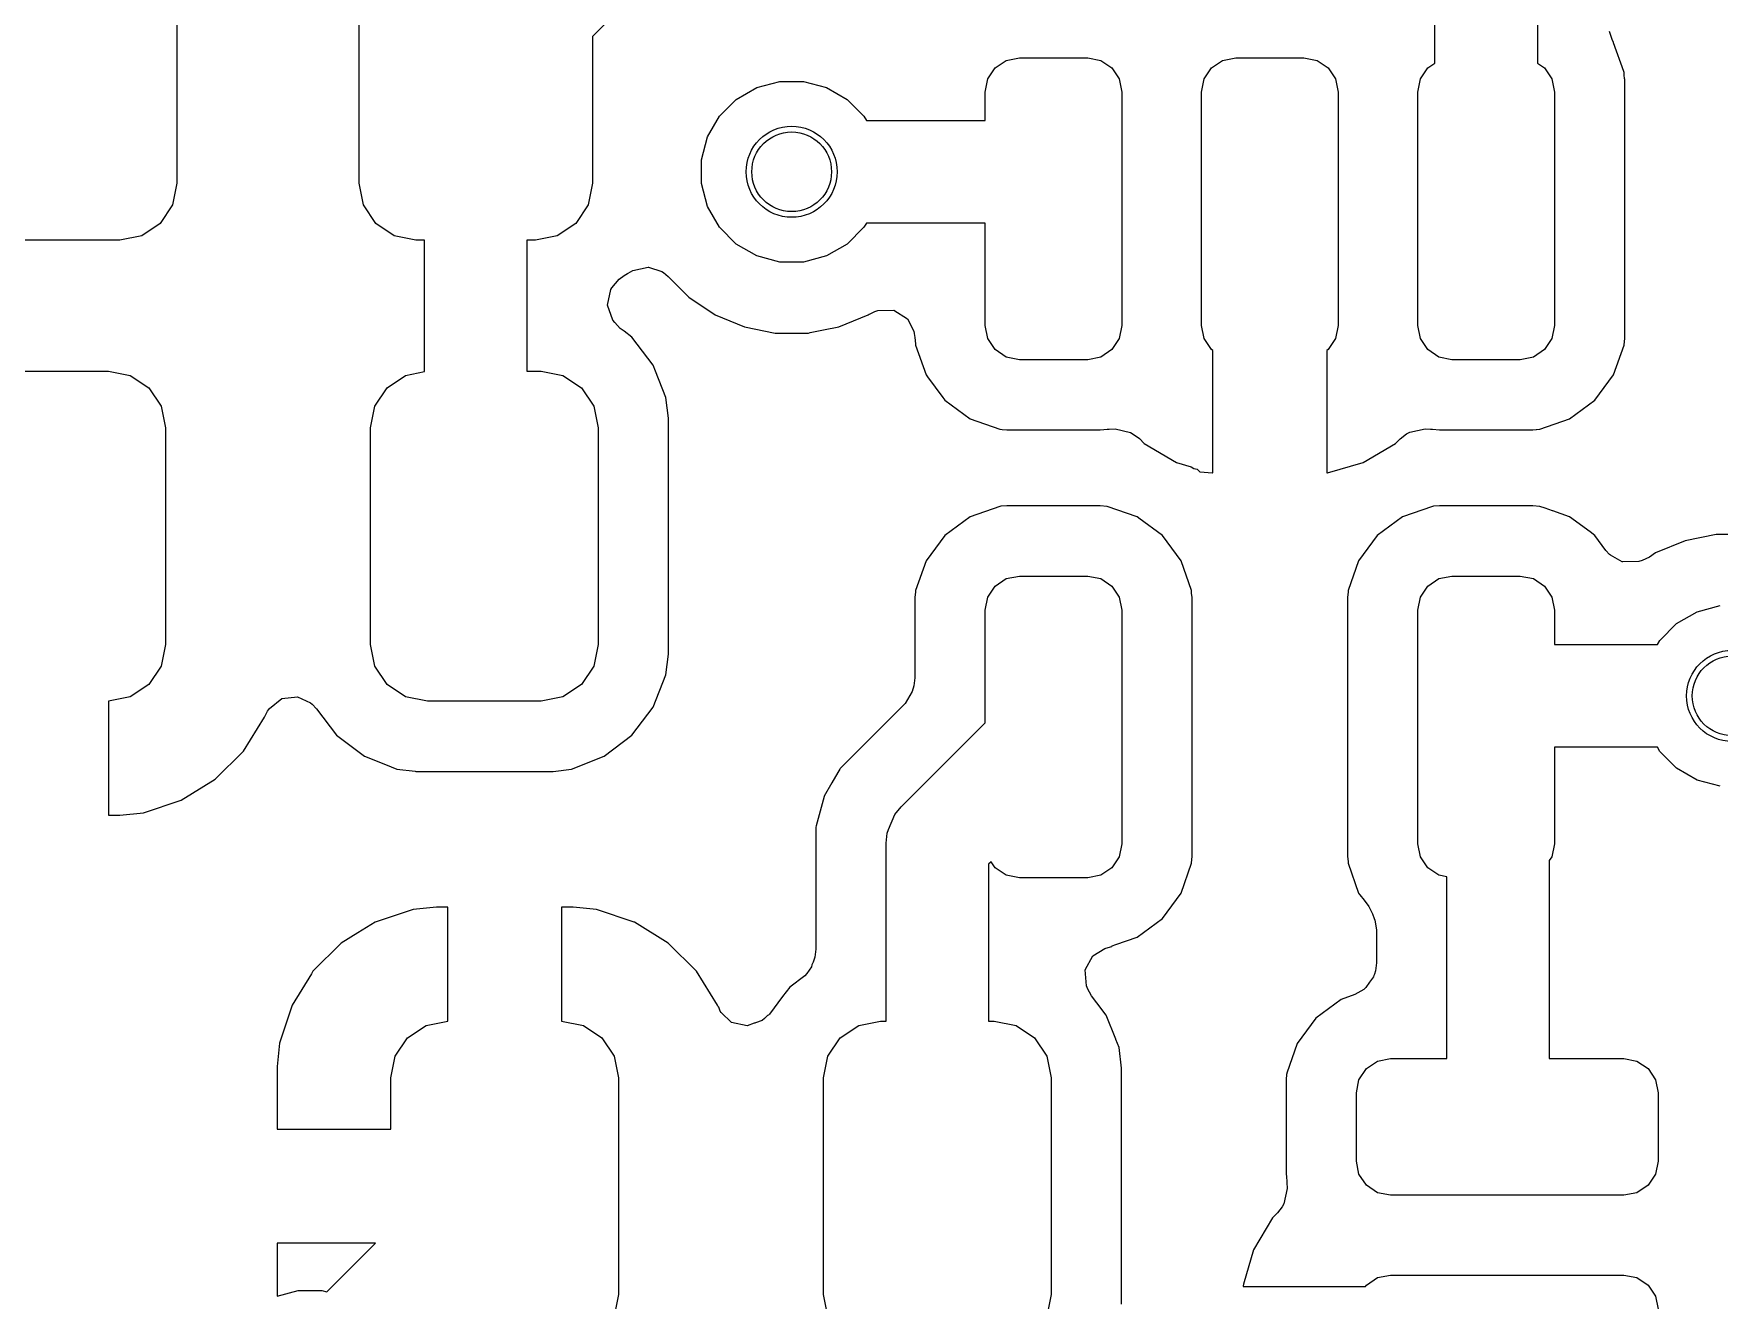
# Model space of a CAD drawing. Header units: inches. Extents: x 0.23 to 2.97, y 0.23 to 1.77.
# Drawn here: x 1.1209 to 1.4124, y 1.2004 to 1.4193 of the extents above; entities that cross this region are included whole.
import ezdxf

# ---------------------------------------------------------------- set-up
doc = ezdxf.new("R2010")
doc.units = ezdxf.units.IN
doc.header["$MEASUREMENT"] = 0
doc.layers.add('BLACK', color=250, linetype='CONTINUOUS')

msp = doc.modelspace()

# ---------------------------------------------------------------- linework, layer by layer
at = {"layer": 'BLACK', "linetype": 'CONTINUOUS'}
for p, q in [((1.38091, 1.44464), (1.38091, 1.4142)), ((1.36319, 1.4142), (1.36319, 1.44097)), ((1.14567, 1.42889), (1.14567, 1.39345)), ((1.17717, 1.39345), (1.17717, 1.42889)), ((1.22968, 1.43098), (1.21752, 1.41882)), ((1.39384, 1.41831), (1.39335, 1.41965)), ((1.21752, 1.41882), (1.21752, 1.39345)), ((1.39408, 1.41775), (1.39384, 1.41831)), ((1.39409, 1.41773), (1.39408, 1.41775)), ((1.39583, 1.41276), (1.39409, 1.41773)), ((1.39409, 1.41773), (1.39409, 1.41773)), ((1.28716, 1.41338), (1.28908, 1.41466)), ((1.28908, 1.41466), (1.29134, 1.41511)), ((1.29134, 1.41511), (1.30315, 1.41511)), ((1.30315, 1.41511), (1.30541, 1.41466)), ((1.30541, 1.41466), (1.30733, 1.41338)), ((1.32456, 1.41338), (1.32648, 1.41466)), ((1.32648, 1.41466), (1.32874, 1.41511)), ((1.32874, 1.41511), (1.34055, 1.41511)), ((1.34055, 1.41511), (1.34281, 1.41466)), ((1.34281, 1.41466), (1.34473, 1.41338)), ((1.36197, 1.41338), (1.36319, 1.4142)), ((1.38091, 1.4142), (1.38213, 1.41338)), ((1.24594, 1.40997), (1.24991, 1.41104)), ((1.24991, 1.41104), (1.25402, 1.41104)), ((1.25402, 1.41104), (1.25799, 1.40997)), ((1.28543, 1.4092), (1.28588, 1.41146)), ((1.28588, 1.41146), (1.28716, 1.41338)), ((1.30733, 1.41338), (1.30861, 1.41146)), ((1.30861, 1.41146), (1.30906, 1.4092)), ((1.32283, 1.4092), (1.32328, 1.41146)), ((1.32328, 1.41146), (1.32456, 1.41338)), ((1.34473, 1.41338), (1.34601, 1.41146)), ((1.34601, 1.41146), (1.34646, 1.4092)), ((1.36024, 1.4092), (1.36069, 1.41146)), ((1.36069, 1.41146), (1.36197, 1.41338)), ((1.38213, 1.41338), (1.38341, 1.41146)), ((1.38341, 1.41146), (1.38386, 1.4092)), ((1.39589, 1.4126), (1.39583, 1.41276)), ((1.3959, 1.41251), (1.39589, 1.4126)), ((1.39591, 1.41237), (1.3959, 1.41251)), ((1.39593, 1.4122), (1.39591, 1.41237)), ((1.39599, 1.41151), (1.39593, 1.4122)), ((1.396, 1.41143), (1.39599, 1.41151)), ((1.396, 1.41138), (1.396, 1.41143)), ((1.396, 1.41143), (1.396, 1.41143)), ((1.396, 1.41143), (1.396, 1.41143)), ((1.396, 1.36667), (1.396, 1.41138)), ((1.23947, 1.40501), (1.24238, 1.40792)), ((1.24238, 1.40792), (1.24594, 1.40997)), ((1.25799, 1.40997), (1.26156, 1.40792)), ((1.26156, 1.40792), (1.26446, 1.40501)), ((1.28543, 1.40428), (1.28543, 1.4092)), ((1.30906, 1.4092), (1.30906, 1.36885)), ((1.32283, 1.36885), (1.32283, 1.4092)), ((1.34646, 1.4092), (1.34646, 1.36885)), ((1.36024, 1.36885), (1.36024, 1.4092)), ((1.38386, 1.4092), (1.38386, 1.36885)), ((1.23742, 1.40145), (1.23947, 1.40501)), ((1.26446, 1.40501), (1.26488, 1.40428)), ((1.26488, 1.40428), (1.28543, 1.40428)), ((1.23636, 1.39748), (1.23742, 1.40145)), ((1.23636, 1.39337), (1.23636, 1.39748)), ((1.14567, 1.39345), (1.14492, 1.38969)), ((1.17791, 1.38969), (1.17717, 1.39345)), ((1.21752, 1.39345), (1.21677, 1.38969)), ((1.23742, 1.3894), (1.23636, 1.39337)), ((1.14492, 1.38969), (1.14279, 1.3865)), ((1.18005, 1.3865), (1.17791, 1.38969)), ((1.21677, 1.38969), (1.21464, 1.3865)), ((1.23947, 1.38584), (1.23742, 1.3894)), ((1.13959, 1.38436), (1.13583, 1.38361)), ((1.14279, 1.3865), (1.13959, 1.38436)), ((1.18324, 1.38436), (1.18005, 1.3865)), ((1.18701, 1.38361), (1.18324, 1.38436)), ((1.21144, 1.38436), (1.20768, 1.38361)), ((1.21464, 1.3865), (1.21144, 1.38436)), ((1.24238, 1.38293), (1.23947, 1.38584)), ((1.26446, 1.38584), (1.26156, 1.38293)), ((1.26488, 1.38656), (1.26446, 1.38584)), ((1.28543, 1.38656), (1.26488, 1.38656)), ((1.28543, 1.36885), (1.28543, 1.38656)), ((1.13583, 1.38361), (1.11516, 1.38361)), ((1.18848, 1.38361), (1.18701, 1.38361)), ((1.18848, 1.36088), (1.18848, 1.38361)), ((1.20768, 1.38361), (1.2062, 1.38361)), ((1.2062, 1.38361), (1.2062, 1.36097)), ((1.24594, 1.38087), (1.24238, 1.38293)), ((1.26156, 1.38293), (1.25799, 1.38087)), ((1.22448, 1.37835), (1.22717, 1.37893)), ((1.22717, 1.37893), (1.22724, 1.37893)), ((1.22724, 1.37893), (1.22953, 1.37816)), ((1.24991, 1.37981), (1.24594, 1.38087)), ((1.25402, 1.37981), (1.24991, 1.37981)), ((1.25799, 1.38087), (1.25402, 1.37981)), ((1.22085, 1.37533), (1.22217, 1.37685)), ((1.22217, 1.37685), (1.22298, 1.37747)), ((1.22298, 1.37747), (1.22359, 1.37786)), ((1.22359, 1.37786), (1.22368, 1.37791)), ((1.22368, 1.37791), (1.22448, 1.37835)), ((1.22953, 1.37816), (1.22979, 1.378)), ((1.22979, 1.378), (1.2306, 1.37734)), ((1.2306, 1.37734), (1.23251, 1.37544)), ((1.2201, 1.37236), (1.2207, 1.37505)), ((1.2207, 1.37505), (1.22085, 1.37533)), ((1.23251, 1.37544), (1.23419, 1.37376)), ((1.23419, 1.37376), (1.23876, 1.3707)), ((1.22104, 1.36978), (1.2201, 1.37236)), ((1.23876, 1.3707), (1.23876, 1.3707)), ((1.23876, 1.3707), (1.23876, 1.3707)), ((1.23876, 1.3707), (1.24383, 1.3686)), ((1.2601, 1.3686), (1.26518, 1.3707)), ((1.26518, 1.3707), (1.26539, 1.37082)), ((1.26518, 1.3707), (1.26518, 1.3707)), ((1.26539, 1.37082), (1.2654, 1.3708)), ((1.2654, 1.3708), (1.26636, 1.37126)), ((1.26636, 1.37126), (1.26655, 1.37131)), ((1.26655, 1.37131), (1.26687, 1.37142)), ((1.26687, 1.37142), (1.26962, 1.37147)), ((1.26962, 1.37147), (1.27197, 1.37002)), ((1.27197, 1.37002), (1.27309, 1.36784)), ((1.22137, 1.36934), (1.22104, 1.36978)), ((1.22234, 1.36835), (1.22137, 1.36934)), ((1.22302, 1.36784), (1.22234, 1.36835)), ((1.22436, 1.36683), (1.22302, 1.36784)), ((1.24383, 1.3686), (1.24911, 1.36755)), ((1.24911, 1.36755), (1.24919, 1.36753)), ((1.24919, 1.36753), (1.24922, 1.36753)), ((1.24922, 1.36753), (1.25472, 1.36753)), ((1.25472, 1.36753), (1.25488, 1.36753)), ((1.25488, 1.36753), (1.25519, 1.36762)), ((1.25519, 1.36762), (1.25745, 1.36807)), ((1.25745, 1.36807), (1.2601, 1.3686)), ((1.27309, 1.36784), (1.27317, 1.36749)), ((1.27317, 1.36749), (1.27327, 1.36679)), ((1.28588, 1.36659), (1.28543, 1.36885)), ((1.30906, 1.36885), (1.30861, 1.36659)), ((1.32328, 1.36659), (1.32283, 1.36885)), ((1.34646, 1.36885), (1.34601, 1.36659)), ((1.36069, 1.36659), (1.36024, 1.36885)), ((1.38386, 1.36885), (1.38341, 1.36659)), ((1.22801, 1.36201), (1.22436, 1.36683)), ((1.22436, 1.36683), (1.22436, 1.36683)), ((1.22436, 1.36683), (1.22436, 1.36683)), ((1.27327, 1.36679), (1.27328, 1.36679)), ((1.27328, 1.36679), (1.27338, 1.36568)), ((1.27338, 1.36568), (1.27339, 1.36554)), ((1.27339, 1.36554), (1.2734, 1.36545)), ((1.2734, 1.36545), (1.2752, 1.36032)), ((1.28716, 1.36467), (1.28588, 1.36659)), ((1.28908, 1.36339), (1.28716, 1.36467)), ((1.30733, 1.36467), (1.30541, 1.36339)), ((1.30861, 1.36659), (1.30733, 1.36467)), ((1.32456, 1.36467), (1.32328, 1.36659)), ((1.3248, 1.36451), (1.32456, 1.36467)), ((1.3248, 1.34336), (1.3248, 1.36451)), ((1.34473, 1.36467), (1.34449, 1.36451)), ((1.34449, 1.36451), (1.34449, 1.34336)), ((1.34601, 1.36659), (1.34473, 1.36467)), ((1.36197, 1.36467), (1.36069, 1.36659)), ((1.36388, 1.36339), (1.36197, 1.36467)), ((1.38213, 1.36467), (1.38021, 1.36339)), ((1.38341, 1.36659), (1.38213, 1.36467)), ((1.39409, 1.36032), (1.39589, 1.36545)), ((1.39589, 1.36545), (1.396, 1.36667)), ((1.22841, 1.36098), (1.22801, 1.36201)), ((1.22801, 1.36201), (1.22801, 1.36201)), ((1.22801, 1.36201), (1.22801, 1.36201)), ((1.29134, 1.36294), (1.28908, 1.36339)), ((1.30315, 1.36294), (1.29134, 1.36294)), ((1.30541, 1.36339), (1.30315, 1.36294)), ((1.36614, 1.36294), (1.36388, 1.36339)), ((1.37795, 1.36294), (1.36614, 1.36294)), ((1.38021, 1.36339), (1.37795, 1.36294)), ((1.11417, 1.36097), (1.13386, 1.36097)), ((1.13386, 1.36097), (1.13762, 1.36023)), ((1.13762, 1.36023), (1.14082, 1.35809)), ((1.18202, 1.35809), (1.18521, 1.36023)), ((1.18521, 1.36023), (1.18848, 1.36088)), ((1.2062, 1.36097), (1.20866, 1.36097)), ((1.20866, 1.36097), (1.21243, 1.36023)), ((1.21243, 1.36023), (1.21562, 1.35809)), ((1.23023, 1.35639), (1.22841, 1.36098)), ((1.2752, 1.36032), (1.27543, 1.36)), ((1.27543, 1.36), (1.27543, 1.36)), ((1.27543, 1.36), (1.2781, 1.35639)), ((1.39086, 1.35594), (1.39409, 1.36032)), ((1.14082, 1.35809), (1.14295, 1.3549)), ((1.17988, 1.3549), (1.18202, 1.35809)), ((1.21562, 1.35809), (1.21775, 1.3549)), ((1.23065, 1.35285), (1.23023, 1.35639)), ((1.2781, 1.35639), (1.27843, 1.35594)), ((1.27843, 1.35594), (1.28281, 1.35271)), ((1.38648, 1.35271), (1.39086, 1.35594)), ((1.14295, 1.3549), (1.1437, 1.35113)), ((1.17913, 1.35113), (1.17988, 1.3549)), ((1.21775, 1.3549), (1.2185, 1.35113)), ((1.23065, 1.34129), (1.23065, 1.35285)), ((1.28281, 1.35271), (1.28794, 1.35091)), ((1.38135, 1.35091), (1.38648, 1.35271)), ((1.1437, 1.35113), (1.1437, 1.31373)), ((1.17913, 1.31373), (1.17913, 1.35113)), ((1.2185, 1.35113), (1.2185, 1.31373)), ((1.28794, 1.35091), (1.28835, 1.35087)), ((1.28835, 1.35087), (1.28916, 1.3508)), ((1.28916, 1.3508), (1.28916, 1.3508)), ((1.28916, 1.3508), (1.30532, 1.3508)), ((1.30532, 1.3508), (1.30593, 1.35085)), ((1.30532, 1.3508), (1.30532, 1.3508)), ((1.30593, 1.35085), (1.30654, 1.35091)), ((1.30593, 1.35085), (1.30593, 1.35085)), ((1.30593, 1.35085), (1.30593, 1.35085)), ((1.30654, 1.35091), (1.30662, 1.35092)), ((1.30654, 1.35091), (1.30654, 1.35091)), ((1.30662, 1.35092), (1.30682, 1.35093)), ((1.30682, 1.35093), (1.30684, 1.35093)), ((1.30684, 1.35093), (1.30791, 1.35099)), ((1.30684, 1.35093), (1.30684, 1.35093)), ((1.30791, 1.35099), (1.31054, 1.35037)), ((1.31054, 1.35037), (1.31104, 1.35009)), ((1.31104, 1.35009), (1.31211, 1.34929)), ((1.35716, 1.34927), (1.35827, 1.3501)), ((1.35827, 1.3501), (1.35884, 1.35041)), ((1.35884, 1.35041), (1.36148, 1.351)), ((1.36148, 1.351), (1.36244, 1.35094)), ((1.36244, 1.35094), (1.3626, 1.35093)), ((1.3626, 1.35093), (1.36275, 1.35091)), ((1.36275, 1.35091), (1.36275, 1.35091)), ((1.36275, 1.35091), (1.36275, 1.35091)), ((1.36275, 1.35091), (1.36397, 1.3508)), ((1.36397, 1.3508), (1.36397, 1.3508)), ((1.36397, 1.3508), (1.38013, 1.3508)), ((1.38013, 1.3508), (1.38067, 1.35085)), ((1.38013, 1.3508), (1.38013, 1.3508)), ((1.38067, 1.35085), (1.38077, 1.35086)), ((1.38067, 1.35085), (1.38067, 1.35085)), ((1.38067, 1.35085), (1.38067, 1.35085)), ((1.38077, 1.35086), (1.38135, 1.35091)), ((1.31211, 1.34929), (1.31293, 1.34847)), ((1.31293, 1.34847), (1.31293, 1.34847)), ((1.31293, 1.34847), (1.3185, 1.34518)), ((1.3508, 1.34518), (1.35636, 1.34847)), ((1.35636, 1.34847), (1.35716, 1.34927)), ((1.35636, 1.34847), (1.35636, 1.34847)), ((1.3185, 1.34518), (1.32104, 1.34444)), ((1.32104, 1.34444), (1.32153, 1.34413)), ((1.32153, 1.34413), (1.32209, 1.34399)), ((1.32209, 1.34399), (1.32252, 1.34354)), ((1.34459, 1.34337), (1.3508, 1.34518)), ((1.23065, 1.31201), (1.23065, 1.34129)), ((1.32252, 1.34354), (1.32471, 1.34337)), ((1.32471, 1.34337), (1.32471, 1.34337)), ((1.32471, 1.34337), (1.32471, 1.34337)), ((1.32471, 1.34337), (1.3248, 1.34336)), ((1.3248, 1.34336), (1.3248, 1.34336)), ((1.3248, 1.34336), (1.3248, 1.34336)), ((1.34449, 1.34336), (1.34459, 1.34337)), ((1.34449, 1.34336), (1.34449, 1.34336)), ((1.34449, 1.34336), (1.34449, 1.34336)), ((1.34449, 1.34336), (1.34449, 1.34336)), ((1.28281, 1.33578), (1.27843, 1.33254)), ((1.28794, 1.33757), (1.28281, 1.33578)), ((1.28812, 1.3376), (1.28794, 1.33757)), ((1.28817, 1.33759), (1.28812, 1.3376)), ((1.28916, 1.33769), (1.28817, 1.33759)), ((1.30532, 1.33769), (1.28916, 1.33769)), ((1.28916, 1.33769), (1.28916, 1.33769)), ((1.28916, 1.33769), (1.28916, 1.33769)), ((1.30654, 1.33757), (1.30532, 1.33769)), ((1.30532, 1.33769), (1.30532, 1.33769)), ((1.30532, 1.33769), (1.30532, 1.33769)), ((1.31168, 1.33578), (1.30654, 1.33757)), ((1.31193, 1.33562), (1.31168, 1.33578)), ((1.31197, 1.33556), (1.31193, 1.33562)), ((1.31606, 1.33254), (1.31197, 1.33556)), ((1.35761, 1.33578), (1.35323, 1.33254)), ((1.36275, 1.33757), (1.35761, 1.33578)), ((1.36293, 1.3376), (1.36275, 1.33757)), ((1.36298, 1.33759), (1.36293, 1.3376)), ((1.36397, 1.33769), (1.36298, 1.33759)), ((1.38013, 1.33769), (1.36397, 1.33769)), ((1.36397, 1.33769), (1.36397, 1.33769)), ((1.36397, 1.33769), (1.36397, 1.33769)), ((1.38135, 1.33757), (1.38013, 1.33769)), ((1.38013, 1.33769), (1.38013, 1.33769)), ((1.38013, 1.33769), (1.38013, 1.33769)), ((1.38227, 1.33725), (1.38135, 1.33757)), ((1.38135, 1.33757), (1.38135, 1.33757)), ((1.38135, 1.33757), (1.38135, 1.33757)), ((1.38354, 1.33681), (1.38227, 1.33725)), ((1.38354, 1.3368), (1.38354, 1.33681)), ((1.38354, 1.33681), (1.38354, 1.33681)), ((1.38355, 1.3368), (1.38354, 1.3368)), ((1.38648, 1.33578), (1.38355, 1.3368)), ((1.38355, 1.3368), (1.38355, 1.3368)), ((1.38355, 1.3368), (1.38355, 1.3368)), ((1.39003, 1.33316), (1.38648, 1.33578)), ((1.38648, 1.33578), (1.38648, 1.33578)), ((1.27843, 1.33254), (1.2752, 1.32817)), ((1.31929, 1.32817), (1.31606, 1.33254)), ((1.35323, 1.33254), (1.35, 1.32817)), ((1.39086, 1.33254), (1.39003, 1.33316)), ((1.39003, 1.33316), (1.39003, 1.33316)), ((1.39277, 1.32996), (1.39086, 1.33254)), ((1.41182, 1.33272), (1.40643, 1.33164)), ((1.41731, 1.33272), (1.41182, 1.33272)), ((1.41182, 1.33272), (1.41182, 1.33272)), ((1.41182, 1.33272), (1.41182, 1.33272)), ((1.39339, 1.32927), (1.39277, 1.32996)), ((1.39353, 1.32914), (1.39339, 1.32927)), ((1.39555, 1.32802), (1.39353, 1.32914)), ((1.40135, 1.32954), (1.40027, 1.32882)), ((1.40643, 1.33164), (1.40135, 1.32954)), ((1.40135, 1.32954), (1.40135, 1.32954)), ((1.40135, 1.32954), (1.40135, 1.32954)), ((1.40643, 1.33164), (1.40643, 1.33164)), ((1.2752, 1.32817), (1.2734, 1.32303)), ((1.32109, 1.32303), (1.31929, 1.32817)), ((1.35, 1.32817), (1.3482, 1.32303)), ((1.39568, 1.32798), (1.39555, 1.32802)), ((1.39843, 1.32803), (1.39568, 1.32798)), ((1.39901, 1.32822), (1.39843, 1.32803)), ((1.40027, 1.32882), (1.39901, 1.32822)), ((1.28588, 1.3219), (1.28716, 1.32381)), ((1.28716, 1.32381), (1.28908, 1.32509)), ((1.28908, 1.32509), (1.29134, 1.32554)), ((1.29134, 1.32554), (1.30315, 1.32554)), ((1.30315, 1.32554), (1.30541, 1.32509)), ((1.30541, 1.32509), (1.30733, 1.32381)), ((1.30733, 1.32381), (1.30861, 1.3219)), ((1.36069, 1.3219), (1.36197, 1.32381)), ((1.36197, 1.32381), (1.36388, 1.32509)), ((1.36388, 1.32509), (1.36614, 1.32554)), ((1.36614, 1.32554), (1.37795, 1.32554)), ((1.37795, 1.32554), (1.38021, 1.32509)), ((1.38021, 1.32509), (1.38213, 1.32381)), ((1.38213, 1.32381), (1.38341, 1.3219)), ((1.27338, 1.3228), (1.27329, 1.32181)), ((1.27329, 1.32181), (1.27329, 1.30793)), ((1.27339, 1.32294), (1.27338, 1.3228)), ((1.2734, 1.32303), (1.27339, 1.32294)), ((1.28543, 1.31964), (1.28588, 1.3219)), ((1.30861, 1.3219), (1.30906, 1.31964)), ((1.32113, 1.32259), (1.32109, 1.32303)), ((1.3212, 1.32181), (1.32113, 1.32259)), ((1.3212, 1.27711), (1.3212, 1.32181)), ((1.3212, 1.32181), (1.3212, 1.32181)), ((1.34818, 1.3228), (1.34809, 1.32181)), ((1.34809, 1.32181), (1.34809, 1.27711)), ((1.34819, 1.32294), (1.34818, 1.3228)), ((1.3482, 1.32303), (1.34819, 1.32294)), ((1.36024, 1.31964), (1.36069, 1.3219)), ((1.38341, 1.3219), (1.38386, 1.31964)), ((1.40854, 1.31937), (1.41251, 1.32044)), ((1.28543, 1.30018), (1.28543, 1.31964)), ((1.30906, 1.31964), (1.30906, 1.27928)), ((1.36024, 1.27928), (1.36024, 1.31964)), ((1.38386, 1.31964), (1.38386, 1.31368)), ((1.40498, 1.31732), (1.40854, 1.31937)), ((1.40165, 1.31368), (1.40207, 1.31441)), ((1.40207, 1.31441), (1.40498, 1.31732)), ((1.1437, 1.31373), (1.14295, 1.30996)), ((1.17988, 1.30996), (1.17913, 1.31373)), ((1.2185, 1.31373), (1.21775, 1.30996)), ((1.23023, 1.30848), (1.23065, 1.31201)), ((1.38386, 1.31368), (1.40165, 1.31368)), ((1.14295, 1.30996), (1.14082, 1.30677)), ((1.18202, 1.30677), (1.17988, 1.30996)), ((1.21775, 1.30996), (1.21562, 1.30677)), ((1.14082, 1.30677), (1.13762, 1.30464)), ((1.18521, 1.30464), (1.18202, 1.30677)), ((1.21562, 1.30677), (1.21243, 1.30464)), ((1.22801, 1.30285), (1.23023, 1.30848)), ((1.27309, 1.30655), (1.2728, 1.30556)), ((1.27329, 1.30793), (1.27309, 1.30655)), ((1.13762, 1.30464), (1.13386, 1.30389)), ((1.13386, 1.30389), (1.13386, 1.2842)), ((1.16166, 1.30265), (1.1638, 1.30437)), ((1.1638, 1.30437), (1.16653, 1.30467)), ((1.16653, 1.30467), (1.16879, 1.30362)), ((1.16879, 1.30362), (1.16905, 1.30341)), ((1.16905, 1.30341), (1.16982, 1.3026)), ((1.18898, 1.30389), (1.18521, 1.30464)), ((1.20866, 1.30389), (1.18898, 1.30389)), ((1.21243, 1.30464), (1.20866, 1.30389)), ((1.22436, 1.29804), (1.22801, 1.30285)), ((1.27157, 1.30348), (1.26855, 1.30047)), ((1.2728, 1.30556), (1.27157, 1.30348)), ((1.15718, 1.29529), (1.1608, 1.30117)), ((1.1608, 1.30117), (1.16091, 1.30138)), ((1.1608, 1.30117), (1.1608, 1.30117)), ((1.1608, 1.30117), (1.1608, 1.30117)), ((1.16091, 1.30138), (1.16092, 1.30137)), ((1.16092, 1.30137), (1.16135, 1.3022)), ((1.16135, 1.3022), (1.16166, 1.30265)), ((1.16982, 1.3026), (1.17328, 1.29804)), ((1.26855, 1.30047), (1.26427, 1.29619)), ((1.2709, 1.28564), (1.28543, 1.30018)), ((1.17328, 1.29804), (1.1781, 1.29438)), ((1.21954, 1.29438), (1.22436, 1.29804)), ((1.1523, 1.29041), (1.15718, 1.29529)), ((1.1781, 1.29438), (1.1781, 1.29438)), ((1.1781, 1.29438), (1.18174, 1.29295)), ((1.21392, 1.29217), (1.21954, 1.29438)), ((1.26288, 1.29479), (1.26036, 1.29228)), ((1.26427, 1.29619), (1.26288, 1.29479)), ((1.26288, 1.29479), (1.26288, 1.29479)), ((1.40165, 1.29596), (1.38386, 1.29596)), ((1.38386, 1.29596), (1.38386, 1.27928)), ((1.40207, 1.29524), (1.40165, 1.29596)), ((1.40498, 1.29233), (1.40207, 1.29524)), ((1.18174, 1.29295), (1.18372, 1.29217)), ((1.18372, 1.29217), (1.18688, 1.29179)), ((1.18688, 1.29179), (1.18688, 1.29179)), ((1.18688, 1.29179), (1.18696, 1.29178)), ((1.18696, 1.29178), (1.18725, 1.29174)), ((1.18725, 1.29174), (1.18725, 1.29174)), ((1.18725, 1.29174), (1.21038, 1.29174)), ((1.21038, 1.29174), (1.21043, 1.29175)), ((1.21038, 1.29174), (1.21038, 1.29174)), ((1.21043, 1.29175), (1.21073, 1.29178)), ((1.21073, 1.29178), (1.21392, 1.29217)), ((1.21073, 1.29178), (1.21073, 1.29178)), ((1.25997, 1.29161), (1.25893, 1.2898)), ((1.26029, 1.29217), (1.25997, 1.29161)), ((1.25997, 1.29161), (1.25997, 1.29161)), ((1.26036, 1.29228), (1.26029, 1.29217)), ((1.26036, 1.29228), (1.26036, 1.29228)), ((1.40854, 1.29027), (1.40498, 1.29233)), ((1.14642, 1.28679), (1.1523, 1.29041)), ((1.25893, 1.2898), (1.25759, 1.28749)), ((1.41251, 1.28921), (1.40854, 1.29027)), ((1.13987, 1.28462), (1.14642, 1.28679)), ((1.14642, 1.28679), (1.14642, 1.28679)), ((1.25758, 1.28745), (1.25621, 1.28234)), ((1.25759, 1.28748), (1.25758, 1.28745)), ((1.25759, 1.28749), (1.25759, 1.28748)), ((1.2698, 1.2843), (1.2709, 1.28564)), ((1.13386, 1.2842), (1.13583, 1.2842)), ((1.13583, 1.2842), (1.13987, 1.28462)), ((1.13583, 1.2842), (1.13583, 1.2842)), ((1.13583, 1.2842), (1.13583, 1.2842)), ((1.26874, 1.28175), (1.2698, 1.2843)), ((1.25621, 1.28234), (1.25616, 1.28215)), ((1.25616, 1.28215), (1.25616, 1.27613)), ((1.25621, 1.28234), (1.25621, 1.28234)), ((1.26831, 1.27938), (1.26848, 1.28111)), ((1.26848, 1.28111), (1.26874, 1.28175)), ((1.26831, 1.24862), (1.26831, 1.27938)), ((1.30861, 1.27702), (1.30733, 1.27511)), ((1.30906, 1.27928), (1.30861, 1.27702)), ((1.32109, 1.27589), (1.3212, 1.27711)), ((1.34809, 1.27711), (1.34818, 1.27612)), ((1.36069, 1.27702), (1.36024, 1.27928)), ((1.36197, 1.27511), (1.36069, 1.27702)), ((1.38341, 1.27702), (1.38297, 1.27637)), ((1.38386, 1.27928), (1.38341, 1.27702)), ((1.25616, 1.27613), (1.25616, 1.27613)), ((1.25616, 1.27613), (1.25616, 1.26104)), ((1.28646, 1.27615), (1.28602, 1.27571)), ((1.28602, 1.27571), (1.28602, 1.24862)), ((1.28716, 1.27511), (1.28646, 1.27615)), ((1.28908, 1.27383), (1.28716, 1.27511)), ((1.29134, 1.27338), (1.28908, 1.27383)), ((1.30541, 1.27383), (1.30315, 1.27338)), ((1.30733, 1.27511), (1.30541, 1.27383)), ((1.31929, 1.27075), (1.32109, 1.27589)), ((1.34818, 1.27612), (1.34819, 1.27597)), ((1.34819, 1.27597), (1.3482, 1.27589)), ((1.3482, 1.27589), (1.35, 1.27075)), ((1.36388, 1.27383), (1.36197, 1.27511)), ((1.36526, 1.27355), (1.36388, 1.27383)), ((1.38297, 1.27637), (1.38297, 1.24213)), ((1.30315, 1.27338), (1.29134, 1.27338)), ((1.31606, 1.26637), (1.31929, 1.27075)), ((1.35, 1.27075), (1.35014, 1.27052)), ((1.36526, 1.24213), (1.36526, 1.27355)), ((1.18651, 1.26789), (1.17996, 1.26572)), ((1.19055, 1.26831), (1.18651, 1.26789)), ((1.18651, 1.26789), (1.18651, 1.26789)), ((1.19252, 1.26831), (1.19055, 1.26831)), ((1.19055, 1.26831), (1.19055, 1.26831)), ((1.19055, 1.26831), (1.19055, 1.26831)), ((1.19252, 1.24862), (1.19252, 1.26831)), ((1.19252, 1.26831), (1.19252, 1.26831)), ((1.21417, 1.26831), (1.2122, 1.26831)), ((1.2122, 1.26831), (1.2122, 1.24862)), ((1.21822, 1.26789), (1.21417, 1.26831)), ((1.21417, 1.26831), (1.21417, 1.26831)), ((1.22472, 1.26574), (1.21822, 1.26789)), ((1.21822, 1.26789), (1.21822, 1.26789)), ((1.35014, 1.27052), (1.35022, 1.27046)), ((1.35022, 1.27046), (1.35093, 1.26949)), ((1.35093, 1.26949), (1.35174, 1.2684)), ((1.35174, 1.2684), (1.3524, 1.26717)), ((1.17996, 1.26572), (1.17695, 1.26387)), ((1.17996, 1.26572), (1.17996, 1.26572)), ((1.17996, 1.26572), (1.17996, 1.26572)), ((1.17996, 1.26572), (1.17996, 1.26572)), ((1.22477, 1.26572), (1.22472, 1.26574)), ((1.23064, 1.2621), (1.22477, 1.26572)), ((1.22477, 1.26572), (1.22477, 1.26572)), ((1.31168, 1.26314), (1.31606, 1.26637)), ((1.3524, 1.26717), (1.35269, 1.26637)), ((1.35269, 1.26637), (1.35281, 1.26603)), ((1.35281, 1.26603), (1.35311, 1.26436)), ((1.17408, 1.2621), (1.1692, 1.25722)), ((1.17695, 1.26387), (1.17408, 1.2621)), ((1.23552, 1.25722), (1.23064, 1.2621)), ((1.30801, 1.26186), (1.31168, 1.26314)), ((1.35311, 1.26436), (1.35311, 1.25867)), ((1.25596, 1.25966), (1.25571, 1.2588)), ((1.25616, 1.26104), (1.25596, 1.25966)), ((1.30274, 1.25747), (1.30404, 1.25989)), ((1.30404, 1.25989), (1.30406, 1.25991)), ((1.30406, 1.25991), (1.30609, 1.26114)), ((1.30609, 1.26114), (1.30627, 1.2612)), ((1.30627, 1.2612), (1.30732, 1.26152)), ((1.30627, 1.2612), (1.30627, 1.2612)), ((1.30732, 1.26152), (1.3074, 1.2616)), ((1.3074, 1.2616), (1.30801, 1.26186)), ((1.16893, 1.25678), (1.16561, 1.25139)), ((1.1692, 1.25722), (1.16893, 1.25678)), ((1.23915, 1.25134), (1.23552, 1.25722)), ((1.25423, 1.25645), (1.25163, 1.25447)), ((1.25461, 1.25686), (1.25423, 1.25645)), ((1.2554, 1.258), (1.25461, 1.25686)), ((1.25461, 1.25686), (1.25461, 1.25686)), ((1.25546, 1.25836), (1.2554, 1.258)), ((1.25571, 1.2588), (1.25546, 1.25836)), ((1.30295, 1.25473), (1.30274, 1.25747)), ((1.35258, 1.25624), (1.35187, 1.25535)), ((1.3526, 1.25649), (1.35258, 1.25624)), ((1.35274, 1.2567), (1.3526, 1.25649)), ((1.35291, 1.25729), (1.35274, 1.2567)), ((1.35311, 1.25867), (1.35291, 1.25729)), ((1.25163, 1.25447), (1.25041, 1.25287)), ((1.25163, 1.25447), (1.25163, 1.25447)), ((1.25163, 1.25447), (1.25163, 1.25447)), ((1.25163, 1.25447), (1.25163, 1.25447)), ((1.30307, 1.25441), (1.30295, 1.25473)), ((1.30314, 1.25422), (1.30307, 1.25441)), ((1.30382, 1.253), (1.30314, 1.25422)), ((1.35092, 1.2541), (1.34933, 1.25318)), ((1.35125, 1.25439), (1.35092, 1.2541)), ((1.35187, 1.25535), (1.35125, 1.25439)), ((1.16558, 1.25134), (1.16341, 1.24479)), ((1.16561, 1.25139), (1.16558, 1.25134)), ((1.16558, 1.25134), (1.16558, 1.25134)), ((1.23929, 1.251), (1.23915, 1.25134)), ((1.23915, 1.25134), (1.23915, 1.25134)), ((1.23935, 1.25102), (1.23929, 1.251)), ((1.23963, 1.25034), (1.23935, 1.25102)), ((1.23977, 1.25011), (1.23963, 1.25034)), ((1.25041, 1.25287), (1.24811, 1.24983)), ((1.30474, 1.25178), (1.30382, 1.253)), ((1.30635, 1.24966), (1.30474, 1.25178)), ((1.34698, 1.25236), (1.3426, 1.24913)), ((1.34933, 1.25318), (1.34698, 1.25236)), ((1.34698, 1.25236), (1.34698, 1.25236)), ((1.18556, 1.24574), (1.18875, 1.24787)), ((1.18875, 1.24787), (1.19252, 1.24862)), ((1.2122, 1.24862), (1.21597, 1.24787)), ((1.21597, 1.24787), (1.21916, 1.24574)), ((1.24157, 1.24839), (1.23977, 1.25011)), ((1.24426, 1.24778), (1.24157, 1.24839)), ((1.24551, 1.24825), (1.24426, 1.24778)), ((1.24558, 1.24824), (1.24551, 1.24825)), ((1.2457, 1.24831), (1.24558, 1.24824)), ((1.24684, 1.24873), (1.2457, 1.24831)), ((1.24726, 1.24904), (1.24684, 1.24873)), ((1.24778, 1.24956), (1.24726, 1.24904)), ((1.24794, 1.24965), (1.24778, 1.24956)), ((1.24811, 1.24983), (1.24794, 1.24965)), ((1.26036, 1.24574), (1.26356, 1.24787)), ((1.26356, 1.24787), (1.26732, 1.24862)), ((1.26732, 1.24862), (1.26831, 1.24862)), ((1.28602, 1.24862), (1.28701, 1.24862)), ((1.28701, 1.24862), (1.29077, 1.24787)), ((1.29077, 1.24787), (1.29397, 1.24574)), ((1.30799, 1.2455), (1.30635, 1.24966)), ((1.30635, 1.24966), (1.30635, 1.24966)), ((1.30635, 1.24966), (1.30635, 1.24966)), ((1.30635, 1.24966), (1.30635, 1.24966)), ((1.3426, 1.24913), (1.33937, 1.24475)), ((1.16341, 1.24479), (1.16299, 1.24075)), ((1.16341, 1.24479), (1.16341, 1.24479)), ((1.18343, 1.24255), (1.18556, 1.24574)), ((1.21916, 1.24574), (1.2213, 1.24255)), ((1.25823, 1.24255), (1.26036, 1.24574)), ((1.29397, 1.24574), (1.2961, 1.24255)), ((1.30802, 1.24544), (1.30799, 1.2455)), ((1.30799, 1.2455), (1.30799, 1.2455)), ((1.30857, 1.24403), (1.30802, 1.24544)), ((1.33937, 1.24475), (1.33757, 1.23961)), ((1.18268, 1.23878), (1.18343, 1.24255)), ((1.2213, 1.24255), (1.22205, 1.23878)), ((1.25748, 1.23878), (1.25823, 1.24255)), ((1.2961, 1.24255), (1.29685, 1.23878)), ((1.309, 1.2405), (1.30857, 1.24403)), ((1.35134, 1.2404), (1.35325, 1.24168)), ((1.35325, 1.24168), (1.35551, 1.24213)), ((1.35551, 1.24213), (1.36526, 1.24213)), ((1.38297, 1.24213), (1.39587, 1.24213)), ((1.39587, 1.24213), (1.39813, 1.24168)), ((1.39813, 1.24168), (1.40004, 1.2404)), ((1.16299, 1.24075), (1.16299, 1.24075)), ((1.16299, 1.24075), (1.16299, 1.22992)), ((1.16299, 1.24075), (1.16299, 1.24075)), ((1.18268, 1.22992), (1.18268, 1.23878)), ((1.22205, 1.23878), (1.22205, 1.20138)), ((1.25748, 1.20138), (1.25748, 1.23878)), ((1.29685, 1.23878), (1.29685, 1.20138)), ((1.309, 1.19966), (1.309, 1.2405)), ((1.33755, 1.23939), (1.33747, 1.2385)), ((1.33756, 1.23953), (1.33755, 1.23939)), ((1.33757, 1.23961), (1.33756, 1.23953)), ((1.35006, 1.23848), (1.35134, 1.2404)), ((1.40004, 1.2404), (1.40132, 1.23848)), ((1.33747, 1.2385), (1.33746, 1.23839)), ((1.33746, 1.23839), (1.33746, 1.22224)), ((1.34961, 1.23622), (1.35006, 1.23848)), ((1.34961, 1.22441), (1.34961, 1.23622)), ((1.40132, 1.23848), (1.40177, 1.23622)), ((1.40177, 1.23622), (1.40177, 1.22441)), ((1.16299, 1.22992), (1.18268, 1.22992)), ((1.35006, 1.22215), (1.34961, 1.22441)), ((1.40177, 1.22441), (1.40132, 1.22215)), ((1.33746, 1.22224), (1.33752, 1.22161)), ((1.33752, 1.22161), (1.33758, 1.22094)), ((1.35134, 1.22023), (1.35006, 1.22215)), ((1.40132, 1.22215), (1.40004, 1.22023)), ((1.33765, 1.21965), (1.33704, 1.21702)), ((1.33758, 1.22094), (1.3376, 1.22073)), ((1.3376, 1.22073), (1.33765, 1.21965)), ((1.35325, 1.21895), (1.35134, 1.22023)), ((1.35551, 1.2185), (1.35325, 1.21895)), ((1.39587, 1.2185), (1.35551, 1.2185)), ((1.39813, 1.21895), (1.39587, 1.2185)), ((1.40004, 1.22023), (1.39813, 1.21895)), ((1.33595, 1.21545), (1.33513, 1.21463)), ((1.33676, 1.21652), (1.33595, 1.21545)), ((1.33704, 1.21702), (1.33676, 1.21652)), ((1.33513, 1.21463), (1.33184, 1.20906)), ((1.33513, 1.21463), (1.33513, 1.21463)), ((1.33513, 1.21463), (1.33513, 1.21463)), ((1.16299, 1.21024), (1.16299, 1.20105)), ((1.17999, 1.21024), (1.16299, 1.21024)), ((1.17157, 1.20181), (1.17999, 1.21024)), ((1.33184, 1.20906), (1.33012, 1.20315)), ((1.33184, 1.20906), (1.33184, 1.20906)), ((1.35134, 1.20299), (1.35325, 1.20427)), ((1.35325, 1.20427), (1.35551, 1.20472)), ((1.35551, 1.20472), (1.39587, 1.20472)), ((1.39587, 1.20472), (1.39813, 1.20427)), ((1.39813, 1.20427), (1.40004, 1.20299)), ((1.16299, 1.20105), (1.16665, 1.20203)), ((1.16665, 1.20203), (1.17076, 1.20203)), ((1.17076, 1.20203), (1.17157, 1.20181)), ((1.22205, 1.20138), (1.2213, 1.19761)), ((1.25823, 1.19761), (1.25748, 1.20138)), ((1.29685, 1.20138), (1.2961, 1.19761)), ((1.33004, 1.20285), (1.33003, 1.20276)), ((1.33003, 1.20276), (1.33003, 1.20276)), ((1.33003, 1.20276), (1.33003, 1.20276)), ((1.33003, 1.20276), (1.35118, 1.20276)), ((1.33012, 1.20315), (1.33004, 1.20285)), ((1.33004, 1.20285), (1.33004, 1.20285)), ((1.35118, 1.20276), (1.35134, 1.20299)), ((1.40004, 1.20299), (1.40132, 1.20108)), ((1.40132, 1.20108), (1.40177, 1.19882))]:
    msp.add_line(p, q, dxfattribs=at)
at = {"layer": 'BLACK'}
for centre in [(1.25197, 1.39542), (1.41457, 1.30482)]:
    msp.add_circle(centre, 0.00787, dxfattribs=at)
at = {"layer": 'WHITE'}
for centre in [(1.25197, 1.39542), (1.41457, 1.30482)]:
    msp.add_circle(centre, 0.00689, dxfattribs=at)

doc.saveas('drawing.dxf')
